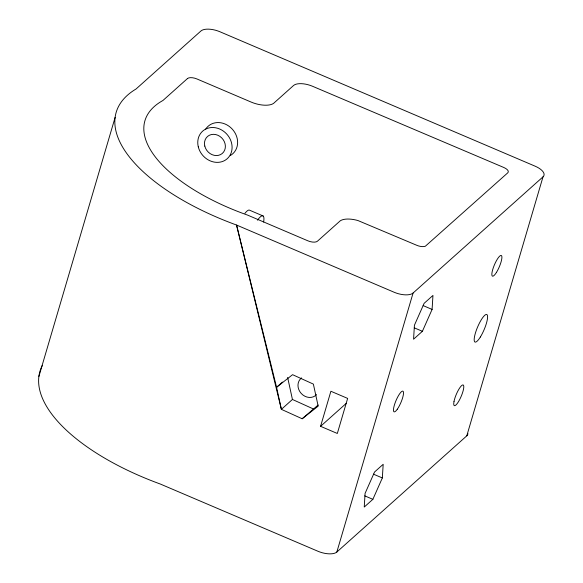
<?xml version="1.0" encoding="UTF-8"?>
<svg xmlns="http://www.w3.org/2000/svg" width="583" height="583" viewBox="0 0 583 583"><rect width="100%" height="100%" fill="white"/><g stroke="black" fill="none" stroke-linecap="round" stroke-linejoin="round"><path stroke-width="0.87" d="M382.346 477.951L383.184 464.294L374.556 472.011L365.082 493.386L364.244 507.042L372.872 499.325L382.346 477.951L373.404 474.139M432.098 309.42L432.958 295.428L424.125 303.335L414.426 325.227L413.566 339.211L422.398 331.304L432.098 309.42L423.163 305.609M38.893 376.421L115.121 117.423M320.57 426.319L330.889 391.259L347.643 398.408L337.324 433.468L320.57 426.319L346.295 403.334M42.231 365.636A172.153 74.923 16.4 0 0 160.325 484.036L317.924 551.248A14.99 6.522 16.4 0 0 336.85 552.021L413.077 293.03L543.013 176.846A14.99 6.522 16.4 0 0 535.128 166.184L219.886 31.737A15.056 6.551 16.4 0 0 200.931 30.986L136.05 88.995A172.153 74.923 16.4 0 0 236.552 225.038L276.575 387.301L281.385 409.346L302.183 418.762L318.172 406.14L313.37 384.102L292.571 374.68L276.575 387.301L282.427 382.069M336.85 552.021L466.786 435.836L543.013 176.846M287.63 377.42L292.433 399.464L281.385 409.346L236.552 225.038L394.144 292.251A14.99 6.522 16.4 0 0 413.077 293.03M302.183 418.762L318.099 405.039M263.122 215.98L249.713 210.259A18.751 4.402 -66.9 0 0 244.947 213.334M414.28 327.843L422.398 331.304M364.747 495.856L372.872 499.325M292.433 399.464L313.231 408.88M467.879 433.512A14.99 6.522 16.4 0 1 466.786 435.836M316.54 394.618A11.245 9.773 48.2 0 1 301.149 393.365A11.245 9.773 48.2 0 1 301.593 377.922M205.719 129.069A18.467 16.054 48.2 0 1 232.136 128.981A18.467 16.054 48.2 0 1 230.336 155.515M257.511 220.192A18.751 4.402 -66.9 0 1 263.618 222.043M454.019 401.395L453.749 403.37A11.245 2.638 -66.9 0 0 454.929 405.644L455.906 405.017A11.245 2.638 -66.9 0 0 463.142 390.763A11.245 2.638 -66.9 0 0 460.861 386.383A11.245 2.638 -66.9 0 0 454.019 401.395M187.464 78.559L162.956 100.473A142.551 62.046 16.4 0 0 247.644 215.127L307.948 240.845A7.499 3.265 16.4 0 0 317.414 241.231L339.24 221.715A18.175 7.907 16.4 0 1 357.984 220.556L416.809 245.312A7.499 3.265 16.4 0 0 425.328 246.245L507.778 172.816A7.47 3.25 16.4 0 0 503.829 167.496L312.51 86.255A15.049 6.551 16.4 0 0 293.562 85.497L274.498 102.542A18.175 7.907 16.4 0 1 251.105 102.054L196.923 78.953A7.499 3.265 16.4 0 0 187.464 78.559M480.348 337.032A14.99 3.52 -66.9 0 0 486.951 314.609A14.99 3.52 -66.9 0 0 475.356 333.236A14.99 3.52 -66.9 0 0 480.348 337.032M198.278 146.814A18.467 16.054 48.2 0 0 226.882 159.013A18.467 16.054 48.2 0 0 219.623 128.989A18.467 16.054 48.2 0 0 198.278 146.814M204.793 146.085A11.245 9.773 48.2 0 0 222.21 153.511A11.245 9.773 48.2 0 0 217.787 135.227A11.245 9.773 48.2 0 0 204.793 146.085M496.476 272.363A11.245 2.638 -66.9 0 0 501.424 255.543A11.245 2.638 -66.9 0 0 492.73 269.514A11.245 2.638 -66.9 0 0 496.476 272.363M397.3 409.237A11.245 2.638 -66.9 0 0 403.319 391.616A11.245 2.638 -66.9 0 0 394.844 403.625A11.245 2.638 -66.9 0 0 397.3 409.237"/></g></svg>
